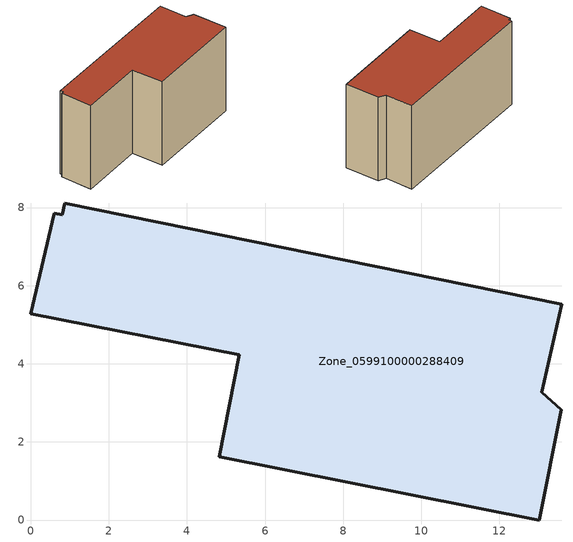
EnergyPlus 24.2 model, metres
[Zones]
Zone_0599100000288409
 floor ground (C_G): 13.02,0 4.83,1.62 5.34,4.23 0,5.28 0.6,7.86 0.81,7.82 0.87,8.12 13.6,5.52 13.09,3.27 13.58,2.82 z0
 wall outside (C_F): 4.83,1.62 13.02,0 13.58,2.82 13.09,3.27 13.6,5.52 0.87,8.12 0.81,7.82 0.6,7.86 0,5.28 5.34,4.23 4.83,1.62 z0:7.55
 roof outside (C_R): 0.87,8.12 0.81,7.82 0.6,7.86 0,5.28 5.34,4.23 4.83,1.62 13.02,0 13.58,2.82 13.09,3.27 13.6,5.52 z7.55
[BUILDING]
Pand.0599100000288409: North Axis=0; Terrain=City; Loads Convergence Tolerance Value=0.04; Temperature Convergence Tolerance Value=0.4; Solar Distribution=FullExterior; Maximum Number of Warmup Days=25; Minimum Number of Warmup Days=1
[Site:Location]
Rotterdam.The.Hague.AP_ZH_NLD Design_Conditions: Latitude=51.96; Longitude=4.45; Time Zone=1; Elevation=-4.5
[SITE:GROUNDTEMPERATURE:BUILDINGSURFACE]
18, 18, 18, 18, 18, 18, 18, 18, 18, 18, 18, 18
[MATERIAL] Thermal Absorptance=0.9; Solar Absorptance=0.7; Visible Absorptance=0.7
Name | Roughness | Thickness | Conductivity | Density | Specific Heat
G.TI.1946 | MediumSmooth | 0.15 | 1 | 540 | 1210
F.TI.1946 | Rough | 0.3 | 0.857143 | 1920 | 840
R.TI.1946 | MediumRough | 0.2 | 0.1 | 1500 | 1000
[CONSTRUCTION]
C_G: G.TI.1946
C_F: F.TI.1946
C_R: R.TI.1946
[ZONE]
Zone_0599100000288409: Type=1; Multiplier=1; Ceiling Height=Autocalculate; Volume=Autocalculate; Floor Area=autocalculate; Part of Total Floor Area=Yes
[ZONEINFILTRATION:DESIGNFLOWRATE]
Infil_Zone_0599100000288409: Zone or ZoneList or Space or SpaceList=Zone_0599100000288409; Schedule=AlwaysOn; Design Flow Rate Calculation Method=Flow/Area; Flow Rate per Floor Area=0.003; Constant Term Coefficient=1; Temperature Term Coefficient=0; Velocity Term Coefficient=0; Velocity Squared Term Coefficient=0
[HVACTEMPLATE:ZONE:IDEALLOADSAIRSYSTEM]
Zone_0599100000288409: Maximum Heating Supply Air Temperature=50; Minimum Cooling Supply Air Temperature=13; Maximum Heating Supply Air Humidity Ratio=0.0156; Minimum Cooling Supply Air Humidity Ratio=0.0077; Heating Limit=NoLimit; Cooling Limit=NoLimit; Dehumidification Control Type=ConstantSensibleHeatRatio; Cooling Sensible Heat Ratio=0.7; Dehumidification Setpoint=60; Humidification Control Type=None; Humidification Setpoint=30; Outdoor Air Method=None; Outdoor Air Flow Rate per Person=0.00944; Outdoor Air Flow Rate per Zone Floor Area=0; Outdoor Air Flow Rate per Zone=0; Demand Controlled Ventilation Type=None; Outdoor Air Economizer Type=NoEconomizer; Heat Recovery Type=None; Sensible Heat Recovery Effectiveness=0.7; Latent Heat Recovery Effectiveness=0.65
[ZONECONTROL:THERMOSTAT]
ThermostatControl_Zone_0599100000288409: Zone or ZoneList=Zone_0599100000288409; Control Type Schedule=DualSetpointControlType; Control 1=Thermostat_Zone_0599100000288409; Temperature Difference Between Cutout And Setpoint=0
[THERMOSTATSETPOINT:DUALSETPOINT]
Thermostat_Zone_0599100000288409: Heating Setpoint Temperature Schedule=HeatingSetpoint_Zone_0599100000288409; Cooling Setpoint Temperature Schedule=CoolingSetpoint_Zone_0599100000288409
[SCHEDULE:COMPACT]
HeatingSetpoint_Zone_0599100000288409: Through: 12/31, For: AllDays, Until: 24:00, 21
CoolingSetpoint_Zone_0599100000288409: Through: 12/31, For: AllDays, Until: 24:00, 24
DualSetpointControlType: Through: 12/31, For: AllDays, Until: 24:00, 4
AlwaysOn: Through: 12/31, For: AllDays, Until: 24:00, 1
